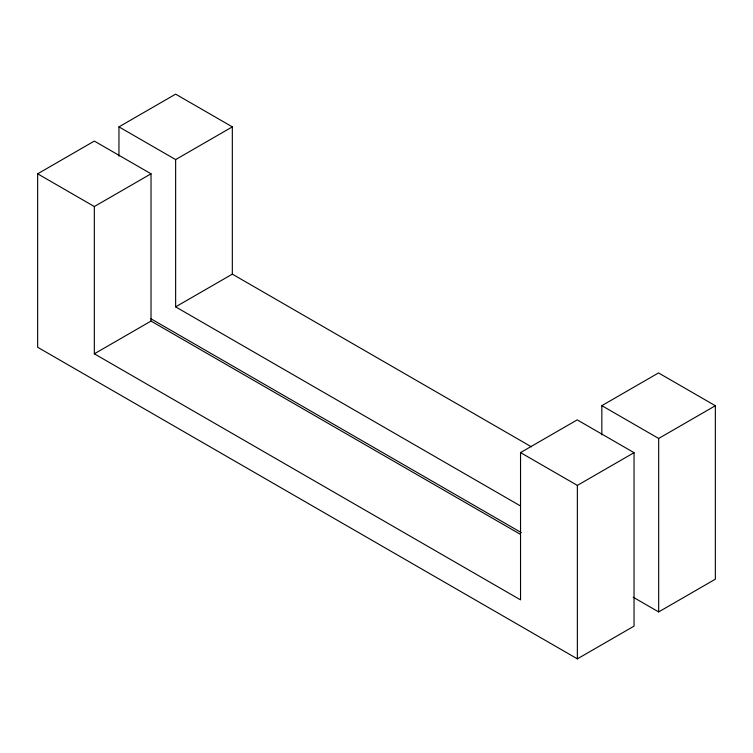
<?xml version="1.0" encoding="UTF-8"?>
<svg xmlns="http://www.w3.org/2000/svg" width="753" height="753" viewBox="0 0 753 753"><rect width="100%" height="100%" fill="white"/><g stroke="black" fill="none" stroke-linecap="round" stroke-linejoin="round"><path stroke-width="1.13" d="M37.65 173.811L94.332 206.538L94.332 353.806L520.539 599.877L520.539 452.6L577.231 419.873L634.045 452.675L634.045 626.129L577.363 658.856L37.65 347.265L37.65 173.811L94.332 141.084L151.024 173.811L151.024 321.079L520.267 534.263M118.955 156.163L118.955 126.871L175.637 94.144L232.329 126.871L232.329 274.139L531.383 446.802M94.332 206.538L151.024 173.811M118.955 126.871L175.637 159.589L232.329 126.871M94.332 353.806L151.024 321.079M175.637 159.589L175.637 306.866L232.329 274.139M601.845 434.886L601.845 405.66L658.536 372.933L715.35 405.735L715.35 579.189L658.668 611.916L633.207 597.223M520.539 452.6L577.363 485.403L634.045 452.675M601.845 405.66L658.668 438.462L715.35 405.735M175.637 306.866L520.474 505.95M150.525 318.547L521.189 532.55M658.668 438.462L658.668 611.916M577.363 485.403L577.363 658.856"/></g></svg>
